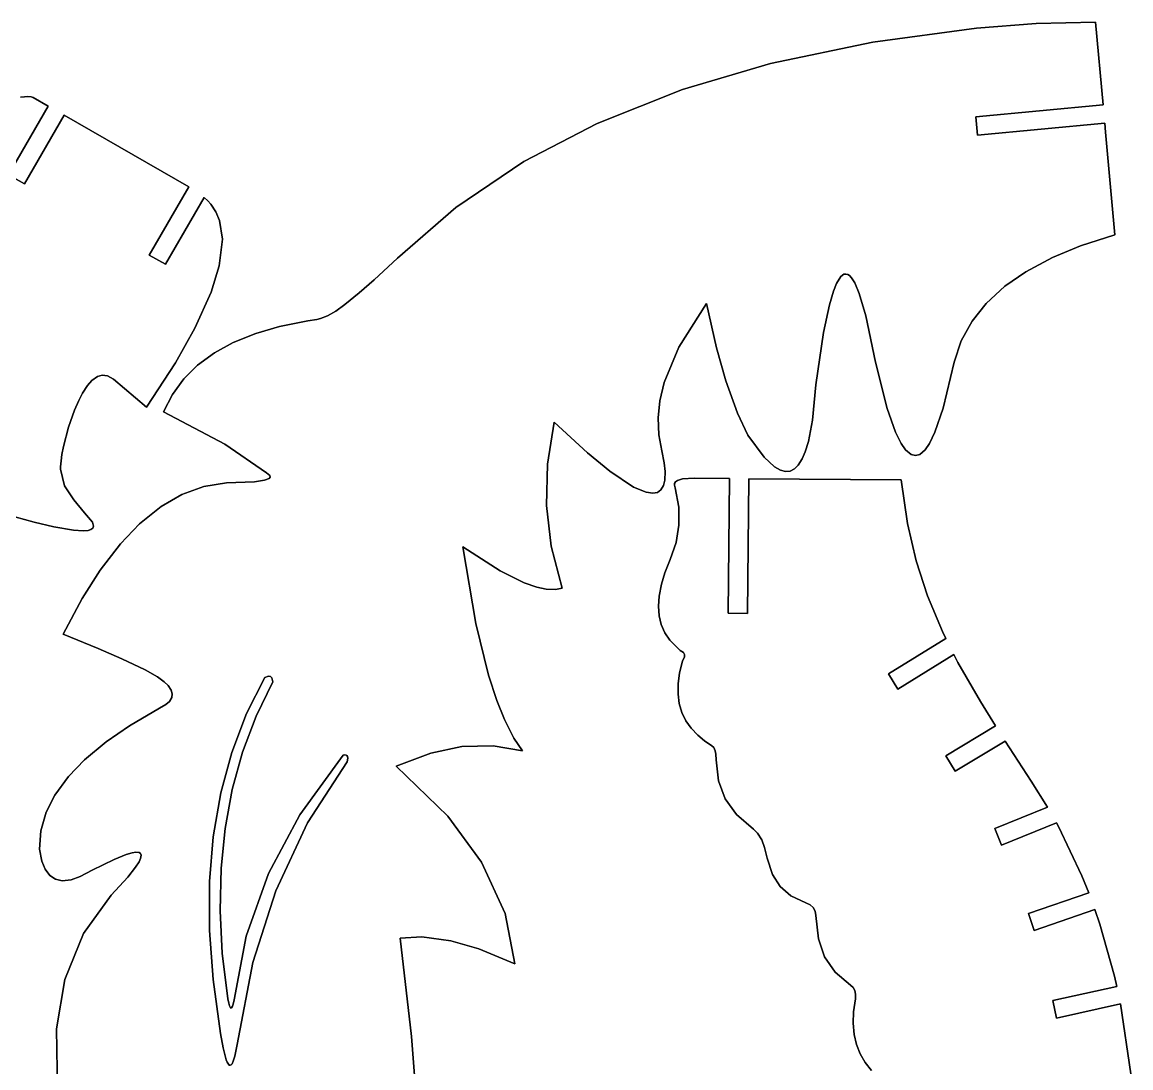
# Model space of a CAD drawing. Extents: x -1 to 600, y 1 to 926.
# Drawn here: x 427.4 to 597.5, y 138.6 to 299.1 of the extents above; entities that cross this region are included whole.
import ezdxf

# ---------------------------------------------------------------- set-up
doc = ezdxf.new("R2010")
doc.units = 0
doc.layers.add('EXPLORER_DEFAULT', color=253, linetype='CONTINUOUS')

# ---------------------------------------------------------------- blocks, each defined once
blk = doc.blocks.new('A_MODEL_SPACE')
at = {"layer": 'EXPLORER_DEFAULT'}
for p, q in [((573.871216, 298.233856), (557.961975, 296.065674)), ((557.961975, 296.065674), (573.871216, 298.233856)), ((582.991638, 298.925903), (573.871216, 298.233856)), ((573.871216, 298.233856), (582.991638, 298.925903)), ((592.108704, 299.130615), (582.991638, 298.925903)), ((582.991638, 298.925903), (592.108704, 299.130615)), ((593.288452, 286.434021), (592.108704, 299.130615)), ((592.108704, 299.130615), (593.288452, 286.434021)), ((557.961975, 296.065674), (542.259033, 292.779327)), ((542.259033, 292.779327), (557.961975, 296.065674)), ((542.259033, 292.779327), (528.716309, 288.783234)), ((528.716309, 288.783234), (542.259033, 292.779327)), ((427.756287, 287.693115), (427.142242, 287.612885)), ((427.142242, 287.612885), (427.756287, 287.693115)), ((428.239929, 287.713379), (427.756287, 287.693115)), ((427.756287, 287.693115), (428.239929, 287.713379)), ((428.759979, 287.667816), (428.239929, 287.713379)), ((428.239929, 287.713379), (428.759979, 287.667816)), ((429.052948, 287.576141), (428.759979, 287.667816)), ((428.759979, 287.667816), (429.052948, 287.576141)), ((528.716309, 288.783234), (515.610535, 283.575928)), ((515.610535, 283.575928), (528.716309, 288.783234)), ((425.289032, 275.715637), (431.376007, 286.258636)), ((431.376007, 286.258636), (425.289032, 275.715637)), ((431.376007, 286.258636), (429.052948, 287.576141)), ((429.052948, 287.576141), (431.376007, 286.258636)), ((573.769897, 284.590332), (593.288452, 286.434021)), ((593.288452, 286.434021), (573.769897, 284.590332)), ((433.83136, 284.858337), (427.740723, 274.308655)), ((427.740723, 274.308655), (433.83136, 284.858337)), ((452.93335, 273.850922), (433.83136, 284.858337)), ((433.83136, 284.858337), (452.93335, 273.850922)), ((574.036011, 281.772888), (573.769897, 284.590332)), ((573.769897, 284.590332), (574.036011, 281.772888)), ((515.610535, 283.575928), (504.390167, 277.72702)), ((504.390167, 277.72702), (515.610535, 283.575928)), ((593.550537, 283.61618), (574.036011, 281.772888)), ((574.036011, 281.772888), (593.550537, 283.61618)), ((593.679443, 282.229065), (593.550537, 283.61618)), ((593.550537, 283.61618), (593.679443, 282.229065)), ((595.103943, 266.489441), (593.679443, 282.229065)), ((593.679443, 282.229065), (595.103943, 266.489441)), ((504.390167, 277.72702), (493.915314, 270.660583)), ((493.915314, 270.660583), (504.390167, 277.72702)), ((427.740723, 274.308655), (425.289032, 275.715637)), ((425.289032, 275.715637), (427.740723, 274.308655)), ((446.893341, 263.388031), (452.93335, 273.850922)), ((452.93335, 273.850922), (446.893341, 263.388031)), ((455.291321, 272.230927), (449.361664, 261.9599)), ((449.361664, 261.9599), (455.291321, 272.230927)), ((455.859192, 271.697937), (455.291321, 272.230927)), ((455.291321, 272.230927), (455.859192, 271.697937)), ((456.330597, 271.176575), (455.859192, 271.697937)), ((455.859192, 271.697937), (456.330597, 271.176575)), ((457.113831, 270.014862), (456.330597, 271.176575)), ((456.330597, 271.176575), (457.113831, 270.014862)), ((493.915314, 270.660583), (484.98349, 262.897003)), ((484.98349, 262.897003), (493.915314, 270.660583)), ((457.684326, 268.665131), (457.113831, 270.014862)), ((457.113831, 270.014862), (457.684326, 268.665131)), ((458.112152, 265.812347), (457.684326, 268.665131)), ((457.684326, 268.665131), (458.112152, 265.812347)), ((457.630768, 261.705658), (458.112152, 265.812347)), ((458.112152, 265.812347), (457.630768, 261.705658)), ((589.812988, 264.787537), (595.103943, 266.489441)), ((595.103943, 266.489441), (589.812988, 264.787537)), ((585.516724, 263.007416), (589.812988, 264.787537)), ((589.812988, 264.787537), (585.516724, 263.007416)), ((449.361664, 261.9599), (446.893341, 263.388031)), ((446.893341, 263.388031), (449.361664, 261.9599)), ((484.98349, 262.897003), (481.400391, 259.563202)), ((481.400391, 259.563202), (484.98349, 262.897003)), ((581.422913, 260.822052), (585.516724, 263.007416)), ((585.516724, 263.007416), (581.422913, 260.822052)), ((456.390533, 257.687561), (457.630768, 261.705658)), ((457.630768, 261.705658), (456.390533, 257.687561)), ((553.042114, 260.089966), (553.507019, 260.42511)), ((553.507019, 260.42511), (553.042114, 260.089966)), ((553.507019, 260.42511), (553.791992, 260.472168)), ((553.791992, 260.472168), (553.507019, 260.42511)), ((553.791992, 260.472168), (554.084595, 260.404816)), ((554.084595, 260.404816), (553.791992, 260.472168)), ((554.084595, 260.404816), (554.3479, 260.239899)), ((554.3479, 260.239899), (554.084595, 260.404816)), ((578.20752, 258.591888), (581.422913, 260.822052)), ((581.422913, 260.822052), (578.20752, 258.591888)), ((481.400391, 259.563202), (479.125458, 257.558228)), ((479.125458, 257.558228), (481.400391, 259.563202)), ((551.895752, 257.844452), (552.37738, 259.039551)), ((552.37738, 259.039551), (551.895752, 257.844452)), ((552.37738, 259.039551), (553.042114, 260.089966)), ((553.042114, 260.089966), (552.37738, 259.039551)), ((554.3479, 260.239899), (554.670715, 259.90918)), ((554.670715, 259.90918), (554.3479, 260.239899)), ((554.670715, 259.90918), (555.171753, 259.125671)), ((555.171753, 259.125671), (554.670715, 259.90918)), ((555.171753, 259.125671), (555.86853, 257.491821)), ((555.86853, 257.491821), (555.171753, 259.125671)), ((453.895874, 252.164078), (456.390533, 257.687561)), ((456.390533, 257.687561), (453.895874, 252.164078)), ((479.125458, 257.558228), (476.912323, 255.768814)), ((476.912323, 255.768814), (479.125458, 257.558228)), ((551.28186, 255.752579), (551.895752, 257.844452)), ((551.895752, 257.844452), (551.28186, 255.752579)), ((555.86853, 257.491821), (556.887207, 254.071213)), ((556.887207, 254.071213), (555.86853, 257.491821)), ((575.334778, 255.954651), (578.20752, 258.591888)), ((578.20752, 258.591888), (575.334778, 255.954651)), ((476.912323, 255.768814), (475.505157, 254.782516)), ((475.505157, 254.782516), (476.912323, 255.768814)), ((528.15332, 249.226486), (532.403198, 255.928513)), ((532.403198, 255.928513), (528.15332, 249.226486)), ((532.403198, 255.928513), (533.958435, 249.165497)), ((533.958435, 249.165497), (532.403198, 255.928513)), ((550.37677, 251.482056), (551.28186, 255.752579)), ((551.28186, 255.752579), (550.37677, 251.482056)), ((573.17627, 253.24295), (575.334778, 255.954651)), ((575.334778, 255.954651), (573.17627, 253.24295)), ((473.183807, 253.657761), (472.609009, 253.514252)), ((472.609009, 253.514252), (473.183807, 253.657761)), ((474.217316, 254.062347), (473.183807, 253.657761)), ((473.183807, 253.657761), (474.217316, 254.062347)), ((475.505157, 254.782516), (474.217316, 254.062347)), ((474.217316, 254.062347), (475.505157, 254.782516)), ((556.887207, 254.071213), (558.366394, 246.952744)), ((558.366394, 246.952744), (556.887207, 254.071213)), ((450.915619, 246.863037), (453.895874, 252.164078)), ((453.895874, 252.164078), (450.915619, 246.863037)), ((466.863312, 252.401123), (463.236938, 251.348572)), ((463.236938, 251.348572), (466.863312, 252.401123)), ((471.222656, 253.271927), (466.863312, 252.401123)), ((466.863312, 252.401123), (471.222656, 253.271927)), ((472.609009, 253.514252), (471.222656, 253.271927)), ((471.222656, 253.271927), (472.609009, 253.514252)), ((571.514282, 250.210861), (573.17627, 253.24295)), ((573.17627, 253.24295), (571.514282, 250.210861)), ((463.236938, 251.348572), (459.741089, 249.941238)), ((459.741089, 249.941238), (463.236938, 251.348572)), ((549.193115, 243.474258), (550.37677, 251.482056)), ((550.37677, 251.482056), (549.193115, 243.474258)), ((570.423035, 246.960541), (571.514282, 250.210861)), ((571.514282, 250.210861), (570.423035, 246.960541)), ((459.741089, 249.941238), (456.885651, 248.383179)), ((456.885651, 248.383179), (459.741089, 249.941238)), ((525.922852, 243.844666), (528.15332, 249.226486)), ((528.15332, 249.226486), (525.922852, 243.844666)), ((533.958435, 249.165497), (535.405518, 244.072693)), ((535.405518, 244.072693), (533.958435, 249.165497)), ((446.479645, 240.040375), (450.915619, 246.863037)), ((450.915619, 246.863037), (446.479645, 240.040375)), ((456.885651, 248.383179), (454.270569, 246.463531)), ((454.270569, 246.463531), (456.885651, 248.383179)), ((558.366394, 246.952744), (560.150574, 239.850784)), ((560.150574, 239.850784), (558.366394, 246.952744)), ((568.730103, 239.854126), (570.423035, 246.960541)), ((570.423035, 246.960541), (568.730103, 239.854126)), ((454.270569, 246.463531), (452.168793, 244.375717)), ((452.168793, 244.375717), (454.270569, 246.463531)), ((436.63559, 242.182602), (437.405762, 243.358047)), ((437.405762, 243.358047), (436.63559, 242.182602)), ((437.405762, 243.358047), (438.064117, 244.101349)), ((438.064117, 244.101349), (437.405762, 243.358047)), ((438.064117, 244.101349), (438.929291, 244.723648)), ((438.929291, 244.723648), (438.064117, 244.101349)), ((438.929291, 244.723648), (439.670135, 244.949905)), ((439.670135, 244.949905), (438.929291, 244.723648)), ((439.670135, 244.949905), (440.493195, 244.85321)), ((440.493195, 244.85321), (439.670135, 244.949905)), ((440.493195, 244.85321), (441.421082, 244.329315)), ((441.421082, 244.329315), (440.493195, 244.85321)), ((441.421082, 244.329315), (446.479645, 240.040375)), ((446.479645, 240.040375), (441.421082, 244.329315)), ((452.168793, 244.375717), (450.427032, 241.984299)), ((450.427032, 241.984299), (452.168793, 244.375717)), ((525.248596, 240.992584), (525.922852, 243.844666)), ((525.922852, 243.844666), (525.248596, 240.992584)), ((535.405518, 244.072693), (537.191589, 239.099243)), ((537.191589, 239.099243), (535.405518, 244.072693)), ((548.676758, 238.018845), (549.193115, 243.474258)), ((549.193115, 243.474258), (548.676758, 238.018845)), ((436.050751, 241.05925), (436.63559, 242.182602)), ((436.63559, 242.182602), (436.050751, 241.05925)), ((450.427032, 241.984299), (449.086365, 239.326187)), ((449.086365, 239.326187), (450.427032, 241.984299)), ((435.416931, 239.593292), (436.050751, 241.05925)), ((436.050751, 241.05925), (435.416931, 239.593292)), ((524.983459, 238.397736), (525.248596, 240.992584)), ((525.248596, 240.992584), (524.983459, 238.397736)), ((434.509186, 236.977417), (435.416931, 239.593292)), ((435.416931, 239.593292), (434.509186, 236.977417)), ((449.086365, 239.326187), (458.49646, 234.359802)), ((458.49646, 234.359802), (449.086365, 239.326187)), ((525.09314, 235.797134), (524.983459, 238.397736)), ((524.983459, 238.397736), (525.09314, 235.797134)), ((537.191589, 239.099243), (538.782898, 235.71138)), ((538.782898, 235.71138), (537.191589, 239.099243)), ((560.150574, 239.850784), (561.450134, 236.190125)), ((561.450134, 236.190125), (560.150574, 239.850784)), ((567.478455, 236.194031), (568.730103, 239.854126)), ((568.730103, 239.854126), (567.478455, 236.194031)), ((433.738098, 234.002289), (434.509186, 236.977417)), ((434.509186, 236.977417), (433.738098, 234.002289)), ((507.989349, 231.278458), (509.04834, 237.70932)), ((509.04834, 237.70932), (507.989349, 231.278458)), ((509.04834, 237.70932), (514.148682, 233.002869)), ((514.148682, 233.002869), (509.04834, 237.70932)), ((548.056396, 234.76152), (548.676758, 238.018845)), ((548.676758, 238.018845), (548.056396, 234.76152)), ((525.57782, 233.347473), (525.09314, 235.797134)), ((525.09314, 235.797134), (525.57782, 233.347473)), ((538.782898, 235.71138), (541.259216, 232.354813)), ((541.259216, 232.354813), (538.782898, 235.71138)), ((561.450134, 236.190125), (562.308838, 234.454269)), ((562.308838, 234.454269), (561.450134, 236.190125)), ((566.641907, 234.456589), (567.478455, 236.194031)), ((567.478455, 236.194031), (566.641907, 234.456589)), ((433.488464, 232.749573), (433.738098, 234.002289)), ((433.738098, 234.002289), (433.488464, 232.749573)), ((458.49646, 234.359802), (464.889679, 229.954132)), ((464.889679, 229.954132), (458.49646, 234.359802)), ((525.94043, 231.469254), (525.57782, 233.347473)), ((525.57782, 233.347473), (525.94043, 231.469254)), ((547.121582, 232.09816), (547.579102, 233.174118)), ((547.579102, 233.174118), (547.121582, 232.09816)), ((547.579102, 233.174118), (548.056396, 234.76152)), ((548.056396, 234.76152), (547.579102, 233.174118)), ((562.308838, 234.454269), (562.974609, 233.499969)), ((562.974609, 233.499969), (562.308838, 234.454269)), ((562.974609, 233.499969), (563.818909, 232.786804)), ((563.818909, 232.786804), (562.974609, 233.499969)), ((565.154724, 232.788452), (565.98877, 233.501907)), ((565.98877, 233.501907), (565.154724, 232.788452)), ((565.98877, 233.501907), (566.641907, 234.456589)), ((566.641907, 234.456589), (565.98877, 233.501907)), ((433.26123, 230.870346), (433.342041, 231.799866)), ((433.342041, 231.799866), (433.26123, 230.870346)), ((433.342041, 231.799866), (433.488464, 232.749573)), ((433.488464, 232.749573), (433.342041, 231.799866)), ((514.148682, 233.002869), (517.575928, 230.195328)), ((517.575928, 230.195328), (514.148682, 233.002869)), ((526.075562, 230.145645), (525.94043, 231.469254)), ((525.94043, 231.469254), (526.075562, 230.145645)), ((541.259216, 232.354813), (542.851318, 230.880066)), ((542.851318, 230.880066), (541.259216, 232.354813)), ((546.507568, 231.120453), (547.121582, 232.09816)), ((547.121582, 232.09816), (546.507568, 231.120453)), ((563.818909, 232.786804), (564.487488, 232.603897)), ((564.487488, 232.603897), (563.818909, 232.786804)), ((564.487488, 232.603897), (565.154724, 232.788452)), ((565.154724, 232.788452), (564.487488, 232.603897)), ((433.284088, 230.525055), (433.26123, 230.870346)), ((433.26123, 230.870346), (433.284088, 230.525055)), ((433.861633, 227.932999), (433.284088, 230.525055)), ((433.284088, 230.525055), (433.861633, 227.932999)), ((464.889679, 229.954132), (465.381958, 229.524475)), ((465.381958, 229.524475), (464.889679, 229.954132)), ((507.839752, 224.95462), (507.989349, 231.278458)), ((507.989349, 231.278458), (507.839752, 224.95462)), ((517.575928, 230.195328), (521.231628, 227.763687)), ((521.231628, 227.763687), (517.575928, 230.195328)), ((526.035706, 228.828934), (526.075562, 230.145645)), ((526.075562, 230.145645), (526.035706, 228.828934)), ((542.851318, 230.880066), (543.788635, 230.348206)), ((543.788635, 230.348206), (542.851318, 230.880066)), ((543.788635, 230.348206), (544.519043, 230.157425)), ((544.519043, 230.157425), (543.788635, 230.348206)), ((544.519043, 230.157425), (545.252136, 230.222031)), ((545.252136, 230.222031), (544.519043, 230.157425)), ((545.252136, 230.222031), (545.942505, 230.563461)), ((545.942505, 230.563461), (545.252136, 230.222031)), ((545.942505, 230.563461), (546.507568, 231.120453)), ((546.507568, 231.120453), (545.942505, 230.563461)), ((458.720642, 228.392807), (455.274689, 227.839569)), ((455.274689, 227.839569), (458.720642, 228.392807)), ((463.025787, 228.555984), (458.720642, 228.392807)), ((458.720642, 228.392807), (463.025787, 228.555984)), ((464.585876, 228.806366), (463.025787, 228.555984)), ((463.025787, 228.555984), (464.585876, 228.806366)), ((465.275482, 229.083939), (464.585876, 228.806366)), ((464.585876, 228.806366), (465.275482, 229.083939)), ((465.432953, 229.288483), (465.275482, 229.083939)), ((465.275482, 229.083939), (465.432953, 229.288483)), ((465.381958, 229.524475), (465.432953, 229.288483)), ((465.432953, 229.288483), (465.381958, 229.524475)), ((525.840698, 228.014404), (526.035706, 228.828934)), ((526.035706, 228.828934), (525.840698, 228.014404)), ((527.51532, 228.321564), (527.49353, 228.045639)), ((527.49353, 228.045639), (527.51532, 228.321564)), ((527.49353, 228.045639), (527.613953, 227.66214)), ((527.613953, 227.66214), (527.49353, 228.045639)), ((527.65686, 228.557816), (527.51532, 228.321564)), ((527.51532, 228.321564), (527.65686, 228.557816)), ((527.969299, 228.786545), (527.65686, 228.557816)), ((527.65686, 228.557816), (527.969299, 228.786545)), ((528.730164, 229.022232), (527.969299, 228.786545)), ((527.969299, 228.786545), (528.730164, 229.022232)), ((530.535156, 229.133163), (528.730164, 229.022232)), ((528.730164, 229.022232), (530.535156, 229.133163)), ((535.945007, 229.087921), (530.535156, 229.133163)), ((530.535156, 229.133163), (535.945007, 229.087921)), ((535.749756, 208.428543), (535.945007, 229.087921)), ((535.945007, 229.087921), (535.749756, 208.428543)), ((538.918335, 229.02739), (538.733032, 208.3694)), ((538.733032, 208.3694), (538.918335, 229.02739)), ((562.272522, 228.860474), (538.918335, 229.02739)), ((538.918335, 229.02739), (562.272522, 228.860474)), ((563.279114, 222.174728), (562.272522, 228.860474)), ((562.272522, 228.860474), (563.279114, 222.174728)), ((435.300964, 225.791), (433.861633, 227.932999)), ((433.861633, 227.932999), (435.300964, 225.791)), ((451.860077, 226.604736), (448.700897, 224.787384)), ((448.700897, 224.787384), (451.860077, 226.604736)), ((455.274689, 227.839569), (451.860077, 226.604736)), ((451.860077, 226.604736), (455.274689, 227.839569)), ((521.231628, 227.763687), (523.173401, 226.963699)), ((523.173401, 226.963699), (521.231628, 227.763687)), ((523.173401, 226.963699), (524.198486, 226.827682)), ((524.198486, 226.827682), (523.173401, 226.963699)), ((524.198486, 226.827682), (524.873291, 226.953766)), ((524.873291, 226.953766), (524.198486, 226.827682)), ((524.873291, 226.953766), (525.422607, 227.332214)), ((525.422607, 227.332214), (524.873291, 226.953766)), ((525.422607, 227.332214), (525.840698, 228.014404)), ((525.840698, 228.014404), (525.422607, 227.332214)), ((527.613953, 227.66214), (528.151123, 224.666901)), ((528.151123, 224.666901), (527.613953, 227.66214)), ((436.940735, 223.802704), (435.300964, 225.791)), ((435.300964, 225.791), (436.940735, 223.802704)), ((448.700897, 224.787384), (445.399933, 222.137329)), ((445.399933, 222.137329), (448.700897, 224.787384)), ((508.580414, 218.671082), (507.839752, 224.95462)), ((507.839752, 224.95462), (508.580414, 218.671082)), ((528.151123, 224.666901), (528.191284, 221.936569)), ((528.191284, 221.936569), (528.151123, 224.666901)), ((424.745209, 223.629623), (429.240479, 222.386719)), ((429.240479, 222.386719), (424.745209, 223.629623)), ((438.160095, 222.368744), (436.940735, 223.802704)), ((436.940735, 223.802704), (438.160095, 222.368744)), ((429.240479, 222.386719), (432.225464, 221.677689)), ((432.225464, 221.677689), (429.240479, 222.386719)), ((432.225464, 221.677689), (435.238342, 221.148575)), ((435.238342, 221.148575), (432.225464, 221.677689)), ((437.501434, 221.121857), (437.906647, 221.243805)), ((437.906647, 221.243805), (437.501434, 221.121857)), ((437.906647, 221.243805), (438.21286, 221.481247)), ((438.21286, 221.481247), (437.906647, 221.243805)), ((438.323242, 221.764236), (438.160095, 222.368744)), ((438.160095, 222.368744), (438.323242, 221.764236)), ((438.21286, 221.481247), (438.323242, 221.764236)), ((438.323242, 221.764236), (438.21286, 221.481247)), ((445.399933, 222.137329), (442.463165, 219.066528)), ((442.463165, 219.066528), (445.399933, 222.137329)), ((528.191284, 221.936569), (527.752747, 219.246811)), ((527.752747, 219.246811), (528.191284, 221.936569)), ((564.616516, 216.421173), (563.279114, 222.174728)), ((563.279114, 222.174728), (564.616516, 216.421173)), ((435.238342, 221.148575), (436.751465, 221.055893)), ((436.751465, 221.055893), (435.238342, 221.148575)), ((436.751465, 221.055893), (437.501434, 221.121857)), ((437.501434, 221.121857), (436.751465, 221.055893)), ((442.463165, 219.066528), (439.34024, 214.990601)), ((439.34024, 214.990601), (442.463165, 219.066528)), ((497.019226, 206.811172), (495.008636, 218.593781)), ((495.008636, 218.593781), (497.019226, 206.811172)), ((495.008636, 218.593781), (500.761688, 214.900467)), ((500.761688, 214.900467), (495.008636, 218.593781)), ((510.250519, 212.247177), (508.580414, 218.671082)), ((508.580414, 218.671082), (510.250519, 212.247177)), ((527.752747, 219.246811), (526.830261, 216.653992)), ((526.830261, 216.653992), (527.752747, 219.246811)), ((526.830261, 216.653992), (526.021729, 214.600372)), ((526.021729, 214.600372), (526.830261, 216.653992)), ((566.348938, 211.064636), (564.616516, 216.421173)), ((564.616516, 216.421173), (566.348938, 211.064636)), ((439.34024, 214.990601), (436.592438, 210.640915)), ((436.592438, 210.640915), (439.34024, 214.990601)), ((500.761688, 214.900467), (504.437347, 213.068817)), ((504.437347, 213.068817), (500.761688, 214.900467)), ((526.021729, 214.600372), (525.494324, 212.841263)), ((525.494324, 212.841263), (526.021729, 214.600372)), ((504.437347, 213.068817), (506.371429, 212.380737)), ((506.371429, 212.380737), (504.437347, 213.068817)), ((525.494324, 212.841263), (525.1474, 211.042221)), ((525.1474, 211.042221), (525.494324, 212.841263)), ((506.371429, 212.380737), (507.795868, 212.070084)), ((507.795868, 212.070084), (506.371429, 212.380737)), ((507.795868, 212.070084), (509.231567, 212.020966)), ((509.231567, 212.020966), (507.795868, 212.070084)), ((509.231567, 212.020966), (510.250519, 212.247177)), ((510.250519, 212.247177), (509.231567, 212.020966)), ((525.1474, 211.042221), (525.039917, 209.508453)), ((525.039917, 209.508453), (525.1474, 211.042221)), ((568.633545, 205.586975), (566.348938, 211.064636)), ((566.348938, 211.064636), (568.633545, 205.586975)), ((436.592438, 210.640915), (433.680969, 205.164551)), ((433.680969, 205.164551), (436.592438, 210.640915)), ((525.039917, 209.508453), (525.150269, 207.980698)), ((525.150269, 207.980698), (525.039917, 209.508453)), ((525.150269, 207.980698), (525.467041, 206.655563)), ((525.467041, 206.655563), (525.150269, 207.980698)), ((538.733032, 208.3694), (535.749756, 208.428543)), ((535.749756, 208.428543), (538.733032, 208.3694)), ((498.965607, 198.904266), (497.019226, 206.811172)), ((497.019226, 206.811172), (498.965607, 198.904266)), ((525.467041, 206.655563), (526.01178, 205.410172)), ((526.01178, 205.410172), (525.467041, 206.655563)), ((433.680969, 205.164551), (439.044006, 202.987152)), ((439.044006, 202.987152), (433.680969, 205.164551)), ((526.01178, 205.410172), (526.775635, 204.282593)), ((526.775635, 204.282593), (526.01178, 205.410172)), ((526.775635, 204.282593), (528.397583, 202.69783)), ((528.397583, 202.69783), (526.775635, 204.282593)), ((560.335815, 199.078934), (569.143738, 204.509293)), ((569.143738, 204.509293), (560.335815, 199.078934)), ((569.143738, 204.509293), (568.633545, 205.586975)), ((568.633545, 205.586975), (569.143738, 204.509293)), ((439.044006, 202.987152), (442.681091, 201.410751)), ((442.681091, 201.410751), (439.044006, 202.987152)), ((528.397583, 202.69783), (528.869629, 202.371307)), ((528.869629, 202.371307), (528.397583, 202.69783)), ((442.681091, 201.410751), (446.256012, 199.70636)), ((446.256012, 199.70636), (442.681091, 201.410751)), ((528.733704, 201.084015), (528.284058, 199.216232)), ((528.284058, 199.216232), (528.733704, 201.084015)), ((529.025269, 201.661087), (528.733704, 201.084015)), ((528.733704, 201.084015), (529.025269, 201.661087)), ((528.869629, 202.371307), (529.046265, 202.042419)), ((529.046265, 202.042419), (528.869629, 202.371307)), ((529.046265, 202.042419), (529.025269, 201.661087)), ((529.025269, 201.661087), (529.046265, 202.042419)), ((570.382141, 202.04213), (561.778992, 196.738068)), ((561.778992, 196.738068), (570.382141, 202.04213)), ((571.011719, 200.859085), (570.382141, 202.04213)), ((570.382141, 202.04213), (571.011719, 200.859085)), ((574.466858, 194.829468), (571.011719, 200.859085)), ((571.011719, 200.859085), (574.466858, 194.829468)), ((446.256012, 199.70636), (448.143951, 198.656723)), ((448.143951, 198.656723), (446.256012, 199.70636)), ((528.284058, 199.216232), (528.069946, 197.596359)), ((528.069946, 197.596359), (528.284058, 199.216232)), ((448.143951, 198.656723), (449.190582, 197.889893)), ((449.190582, 197.889893), (448.143951, 198.656723)), ((449.190582, 197.889893), (449.807922, 197.286774)), ((449.807922, 197.286774), (449.190582, 197.889893)), ((461.826813, 193.008789), (464.636475, 198.540329)), ((464.636475, 198.540329), (461.826813, 193.008789)), ((465.845917, 197.862869), (463.288361, 192.578613)), ((463.288361, 192.578613), (465.845917, 197.862869)), ((464.636475, 198.540329), (465.20105, 198.748413)), ((465.20105, 198.748413), (464.636475, 198.540329)), ((465.20105, 198.748413), (465.502502, 198.698166)), ((465.502502, 198.698166), (465.20105, 198.748413)), ((465.502502, 198.698166), (465.707031, 198.467361)), ((465.707031, 198.467361), (465.502502, 198.698166)), ((465.707031, 198.467361), (465.845917, 197.862869)), ((465.845917, 197.862869), (465.707031, 198.467361)), ((500.22464, 195.029739), (498.965607, 198.904266)), ((498.965607, 198.904266), (500.22464, 195.029739)), ((528.069946, 197.596359), (528.055115, 195.966904)), ((528.055115, 195.966904), (528.069946, 197.596359)), ((561.778992, 196.738068), (560.335815, 199.078934)), ((560.335815, 199.078934), (561.778992, 196.738068)), ((449.807922, 197.286774), (450.26947, 196.583771)), ((450.26947, 196.583771), (449.807922, 197.286774)), ((450.26947, 196.583771), (450.418854, 196.021317)), ((450.418854, 196.021317), (450.26947, 196.583771)), ((450.418854, 196.021317), (450.335205, 195.457016)), ((450.335205, 195.457016), (450.418854, 196.021317)), ((528.055115, 195.966904), (528.243225, 194.538055)), ((528.243225, 194.538055), (528.055115, 195.966904)), ((449.439087, 194.375275), (448.48172, 193.803864)), ((448.48172, 193.803864), (449.439087, 194.375275)), ((449.976807, 194.860336), (449.439087, 194.375275)), ((449.439087, 194.375275), (449.976807, 194.860336)), ((450.335205, 195.457016), (449.976807, 194.860336)), ((449.976807, 194.860336), (450.335205, 195.457016)), ((501.411072, 192.077179), (500.22464, 195.029739)), ((500.22464, 195.029739), (501.411072, 192.077179)), ((528.243225, 194.538055), (528.648926, 193.158783)), ((528.648926, 193.158783), (528.243225, 194.538055)), ((576.782043, 191.092255), (574.466858, 194.829468)), ((574.466858, 194.829468), (576.782043, 191.092255)), ((448.48172, 193.803864), (443.876465, 191.120544)), ((443.876465, 191.120544), (448.48172, 193.803864)), ((459.541687, 187.029068), (461.826813, 193.008789)), ((461.826813, 193.008789), (459.541687, 187.029068)), ((463.288361, 192.578613), (461.208649, 187.054688)), ((461.208649, 187.054688), (463.288361, 192.578613)), ((528.648926, 193.158783), (529.253601, 191.909103)), ((529.253601, 191.909103), (528.648926, 193.158783)), ((443.876465, 191.120544), (440.278076, 188.652283)), ((440.278076, 188.652283), (443.876465, 191.120544)), ((502.848541, 189.247986), (501.411072, 192.077179)), ((501.411072, 192.077179), (502.848541, 189.247986)), ((529.253601, 191.909103), (530.056824, 190.775665)), ((530.056824, 190.775665), (529.253601, 191.909103)), ((530.056824, 190.775665), (531.101135, 189.709503)), ((531.101135, 189.709503), (530.056824, 190.775665)), ((569.174255, 186.4991), (576.782043, 191.092255)), ((576.782043, 191.092255), (569.174255, 186.4991)), ((504.167877, 187.261871), (502.848541, 189.247986)), ((502.848541, 189.247986), (504.167877, 187.261871)), ((531.101135, 189.709503), (532.092468, 188.816299)), ((532.092468, 188.816299), (531.101135, 189.709503)), ((440.278076, 188.652283), (436.924225, 185.875427)), ((436.924225, 185.875427), (440.278076, 188.652283)), ((490.127472, 186.935669), (494.858856, 187.922424)), ((494.858856, 187.922424), (490.127472, 186.935669)), ((494.858856, 187.922424), (499.668304, 188.042343)), ((499.668304, 188.042343), (494.858856, 187.922424)), ((499.668304, 188.042343), (504.167877, 187.261871)), ((504.167877, 187.261871), (499.668304, 188.042343)), ((532.092468, 188.816299), (533.257874, 188.061203)), ((533.257874, 188.061203), (532.092468, 188.816299)), ((533.257874, 188.061203), (533.540588, 187.779861)), ((533.540588, 187.779861), (533.257874, 188.061203)), ((533.540588, 187.779861), (533.768311, 187.292923)), ((533.768311, 187.292923), (533.540588, 187.779861)), ((533.768311, 187.292923), (533.873169, 186.748444)), ((533.873169, 186.748444), (533.768311, 187.292923)), ((578.264221, 188.774765), (570.595581, 184.144882)), ((570.595581, 184.144882), (578.264221, 188.774765)), ((582.259705, 182.6203), (578.264221, 188.774765)), ((578.264221, 188.774765), (582.259705, 182.6203)), ((436.924225, 185.875427), (434.469391, 183.333481)), ((434.469391, 183.333481), (436.924225, 185.875427)), ((457.868195, 180.845947), (459.541687, 187.029068)), ((459.541687, 187.029068), (457.868195, 180.845947)), ((461.208649, 187.054688), (459.630554, 181.365829)), ((459.630554, 181.365829), (461.208649, 187.054688)), ((469.993988, 177.451019), (476.672241, 186.637115)), ((476.672241, 186.637115), (469.993988, 177.451019)), ((477.246185, 185.568726), (471.194305, 176.25029)), ((471.194305, 176.25029), (477.246185, 185.568726)), ((476.672241, 186.637115), (476.922211, 186.64592)), ((476.922211, 186.64592), (476.672241, 186.637115)), ((476.922211, 186.64592), (477.086121, 186.616241)), ((477.086121, 186.616241), (476.922211, 186.64592)), ((477.086121, 186.616241), (477.228058, 186.540741)), ((477.228058, 186.540741), (477.086121, 186.616241)), ((477.228058, 186.540741), (477.319733, 186.431213)), ((477.319733, 186.431213), (477.228058, 186.540741)), ((477.376282, 186.157867), (477.246185, 185.568726)), ((477.246185, 185.568726), (477.376282, 186.157867)), ((477.319733, 186.431213), (477.376282, 186.157867)), ((477.376282, 186.157867), (477.319733, 186.431213)), ((484.787659, 184.911301), (490.127472, 186.935669)), ((490.127472, 186.935669), (484.787659, 184.911301)), ((533.873169, 186.748444), (533.895935, 185.910843)), ((533.895935, 185.910843), (533.873169, 186.748444)), ((533.895935, 185.910843), (534.245972, 182.664368)), ((534.245972, 182.664368), (533.895935, 185.910843)), ((570.595581, 184.144882), (569.174255, 186.4991)), ((569.174255, 186.4991), (570.595581, 184.144882)), ((492.706268, 177.238739), (484.787659, 184.911301)), ((484.787659, 184.911301), (492.706268, 177.238739)), ((434.469391, 183.333481), (432.392456, 180.494385)), ((432.392456, 180.494385), (434.469391, 183.333481)), ((534.245972, 182.664368), (535.28833, 179.905472)), ((535.28833, 179.905472), (534.245972, 182.664368)), ((584.766052, 178.627716), (582.259705, 182.6203)), ((582.259705, 182.6203), (584.766052, 178.627716)), ((432.392456, 180.494385), (431.055664, 177.847443)), ((431.055664, 177.847443), (432.392456, 180.494385)), ((456.710602, 174.081451), (457.868195, 180.845947)), ((457.868195, 180.845947), (456.710602, 174.081451)), ((459.630554, 181.365829), (458.511871, 175.344391)), ((458.511871, 175.344391), (459.630554, 181.365829)), ((535.28833, 179.905472), (537.015259, 177.505859)), ((537.015259, 177.505859), (535.28833, 179.905472)), ((431.055664, 177.847443), (430.244507, 175.010498)), ((430.244507, 175.010498), (431.055664, 177.847443)), ((465.174988, 168.448654), (469.993988, 177.451019)), ((469.993988, 177.451019), (465.174988, 168.448654)), ((497.887848, 170.197723), (492.706268, 177.238739)), ((492.706268, 177.238739), (497.887848, 170.197723)), ((537.015259, 177.505859), (539.639832, 175.261917)), ((539.639832, 175.261917), (537.015259, 177.505859)), ((576.679993, 175.355698), (584.766052, 178.627716)), ((584.766052, 178.627716), (576.679993, 175.355698)), ((458.511871, 175.344391), (457.8974, 169.248184)), ((457.8974, 169.248184), (458.511871, 175.344391)), ((471.194305, 176.25029), (466.290466, 165.793503)), ((466.290466, 165.793503), (471.194305, 176.25029)), ((577.711487, 172.806488), (576.679993, 175.355698)), ((576.679993, 175.355698), (577.711487, 172.806488)), ((586.133911, 176.214584), (577.711487, 172.806488)), ((577.711487, 172.806488), (586.133911, 176.214584)), ((586.420349, 175.684494), (586.133911, 176.214584)), ((586.133911, 176.214584), (586.420349, 175.684494)), ((590.036438, 168.104218), (586.420349, 175.684494)), ((586.420349, 175.684494), (590.036438, 168.104218)), ((430.244507, 175.010498), (430.036926, 172.194199)), ((430.036926, 172.194199), (430.244507, 175.010498)), ((456.151001, 167.236023), (456.710602, 174.081451)), ((456.710602, 174.081451), (456.151001, 167.236023)), ((539.639832, 175.261917), (540.26416, 174.632507)), ((540.26416, 174.632507), (539.639832, 175.261917)), ((540.26416, 174.632507), (540.885437, 173.595474)), ((540.885437, 173.595474), (540.26416, 174.632507)), ((540.885437, 173.595474), (541.323059, 172.451202)), ((541.323059, 172.451202), (540.885437, 173.595474)), ((430.036926, 172.194199), (430.404327, 170.325119)), ((430.404327, 170.325119), (430.036926, 172.194199)), ((541.323059, 172.451202), (541.730042, 170.794876)), ((541.730042, 170.794876), (541.323059, 172.451202)), ((430.404327, 170.325119), (430.884003, 169.12233)), ((430.884003, 169.12233), (430.404327, 170.325119)), ((438.097046, 168.946777), (441.500793, 170.61647)), ((441.500793, 170.61647), (438.097046, 168.946777)), ((441.500793, 170.61647), (443.326996, 171.346863)), ((443.326996, 171.346863), (441.500793, 170.61647)), ((443.326996, 171.346863), (444.268738, 171.621719)), ((444.268738, 171.621719), (443.326996, 171.346863)), ((444.268738, 171.621719), (444.817017, 171.707184)), ((444.817017, 171.707184), (444.268738, 171.621719)), ((445.313477, 170.25058), (444.78714, 169.429352)), ((444.78714, 169.429352), (445.313477, 170.25058)), ((444.817017, 171.707184), (445.333984, 171.657593)), ((445.333984, 171.657593), (444.817017, 171.707184)), ((445.547089, 170.748444), (445.313477, 170.25058)), ((445.313477, 170.25058), (445.547089, 170.748444)), ((445.333984, 171.657593), (445.557037, 171.507721)), ((445.557037, 171.507721), (445.333984, 171.657593)), ((445.641022, 171.253342), (445.547089, 170.748444)), ((445.547089, 170.748444), (445.641022, 171.253342)), ((445.557037, 171.507721), (445.641022, 171.253342)), ((445.641022, 171.253342), (445.557037, 171.507721)), ((501.494843, 162.321167), (497.887848, 170.197723)), ((497.887848, 170.197723), (501.494843, 162.321167)), ((541.730042, 170.794876), (542.534241, 168.301682)), ((542.534241, 168.301682), (541.730042, 170.794876)), ((430.884003, 169.12233), (431.642242, 168.118942)), ((431.642242, 168.118942), (430.884003, 169.12233)), ((436.259766, 167.967651), (438.097046, 168.946777)), ((438.097046, 168.946777), (436.259766, 167.967651)), ((444.78714, 169.429352), (443.576477, 167.893356)), ((443.576477, 167.893356), (444.78714, 169.429352)), ((457.8974, 169.248184), (457.755585, 162.731979)), ((457.755585, 162.731979), (457.8974, 169.248184)), ((431.642242, 168.118942), (432.509735, 167.557129)), ((432.509735, 167.557129), (431.642242, 168.118942)), ((432.509735, 167.557129), (433.530823, 167.346237)), ((433.530823, 167.346237), (432.509735, 167.557129)), ((433.530823, 167.346237), (434.914062, 167.498611)), ((434.914062, 167.498611), (433.530823, 167.346237)), ((434.914062, 167.498611), (436.259766, 167.967651)), ((436.259766, 167.967651), (434.914062, 167.498611)), ((443.576477, 167.893356), (441.016144, 165.110199)), ((441.016144, 165.110199), (443.576477, 167.893356)), ((456.14325, 159.697464), (456.151001, 167.236023)), ((456.151001, 167.236023), (456.14325, 159.697464)), ((461.757843, 158.846375), (465.174988, 168.448654)), ((465.174988, 168.448654), (461.757843, 158.846375)), ((542.534241, 168.301682), (543.724304, 166.451324)), ((543.724304, 166.451324), (542.534241, 168.301682)), ((591.09137, 165.488861), (590.036438, 168.104218)), ((590.036438, 168.104218), (591.09137, 165.488861)), ((441.016144, 165.110199), (436.7659, 159.219406)), ((436.7659, 159.219406), (441.016144, 165.110199)), ((466.290466, 165.793503), (462.778992, 154.772583)), ((462.778992, 154.772583), (466.290466, 165.793503)), ((543.724304, 166.451324), (545.384521, 165.016235)), ((545.384521, 165.016235), (543.724304, 166.451324)), ((581.831238, 162.318039), (591.09137, 165.488861)), ((591.09137, 165.488861), (581.831238, 162.318039)), ((545.384521, 165.016235), (547.641785, 163.954163)), ((547.641785, 163.954163), (545.384521, 165.016235)), ((547.641785, 163.954163), (548.329407, 163.629364)), ((548.329407, 163.629364), (547.641785, 163.954163)), ((548.329407, 163.629364), (548.782043, 163.222443)), ((548.782043, 163.222443), (548.329407, 163.629364)), ((457.755585, 162.731979), (458.093781, 156.219864)), ((458.093781, 156.219864), (457.755585, 162.731979)), ((503.011749, 154.604614), (501.494843, 162.321167)), ((501.494843, 162.321167), (503.011749, 154.604614)), ((548.782043, 163.222443), (549.077637, 162.693069)), ((549.077637, 162.693069), (548.782043, 163.222443)), ((549.077637, 162.693069), (549.220459, 161.989441)), ((549.220459, 161.989441), (549.077637, 162.693069)), ((549.220459, 161.989441), (549.588074, 158.430161)), ((549.588074, 158.430161), (549.220459, 161.989441)), ((582.722107, 159.716339), (581.831238, 162.318039)), ((581.831238, 162.318039), (582.722107, 159.716339)), ((592.044434, 162.908447), (582.722107, 159.716339)), ((582.722107, 159.716339), (592.044434, 162.908447)), ((592.798767, 160.682419), (592.044434, 162.908447)), ((592.044434, 162.908447), (592.798767, 160.682419)), ((595.044495, 152.693863), (592.798767, 160.682419)), ((592.798767, 160.682419), (595.044495, 152.693863)), ((436.7659, 159.219406), (433.907288, 152.160522)), ((433.907288, 152.160522), (436.7659, 159.219406)), ((456.686584, 152.173477), (456.14325, 159.697464)), ((456.14325, 159.697464), (456.686584, 152.173477)), ((459.922455, 149.05658), (461.757843, 158.846375)), ((461.757843, 158.846375), (459.922455, 149.05658)), ((485.396057, 158.517776), (488.739655, 158.720444)), ((488.739655, 158.720444), (485.396057, 158.517776)), ((487.138245, 143.417328), (485.396057, 158.517776)), ((485.396057, 158.517776), (487.138245, 143.417328)), ((488.739655, 158.720444), (493.152405, 158.12204)), ((493.152405, 158.12204), (488.739655, 158.720444)), ((549.588074, 158.430161), (550.539429, 155.676422)), ((550.539429, 155.676422), (549.588074, 158.430161)), ((493.152405, 158.12204), (497.46637, 156.878571)), ((497.46637, 156.878571), (493.152405, 158.12204)), ((497.46637, 156.878571), (503.011749, 154.604614)), ((503.011749, 154.604614), (497.46637, 156.878571)), ((458.093781, 156.219864), (458.939758, 149.217438)), ((458.939758, 149.217438), (458.093781, 156.219864)), ((550.539429, 155.676422), (552.169006, 153.286362)), ((552.169006, 153.286362), (550.539429, 155.676422)), ((462.778992, 154.772583), (460.374634, 142.211945)), ((460.374634, 142.211945), (462.778992, 154.772583)), ((552.169006, 153.286362), (554.498474, 151.318604)), ((554.498474, 151.318604), (552.169006, 153.286362)), ((433.907288, 152.160522), (432.634949, 144.588837)), ((432.634949, 144.588837), (433.907288, 152.160522)), ((457.8396, 143.877121), (456.686584, 152.173477)), ((456.686584, 152.173477), (457.8396, 143.877121)), ((595.409363, 151.111008), (595.044495, 152.693863)), ((595.044495, 152.693863), (595.409363, 151.111008)), ((554.498474, 151.318604), (554.925964, 150.943039)), ((554.925964, 150.943039), (554.498474, 151.318604)), ((554.925964, 150.943039), (555.191406, 150.478561)), ((555.191406, 150.478561), (554.925964, 150.943039)), ((555.191406, 150.478561), (555.300476, 149.946167)), ((555.300476, 149.946167), (555.191406, 150.478561)), ((555.300476, 149.946167), (555.261414, 149.219421)), ((555.261414, 149.219421), (555.300476, 149.946167)), ((585.569336, 148.942169), (595.409363, 151.111008)), ((595.409363, 151.111008), (585.569336, 148.942169)), ((458.939758, 149.217438), (459.079559, 148.524002)), ((459.079559, 148.524002), (458.939758, 149.217438)), ((459.079559, 148.524002), (459.182953, 148.16011)), ((459.182953, 148.16011), (459.079559, 148.524002)), ((459.182953, 148.16011), (459.33783, 147.839783)), ((459.33783, 147.839783), (459.182953, 148.16011)), ((459.51947, 147.815292), (459.674286, 148.079681)), ((459.674286, 148.079681), (459.51947, 147.815292)), ((459.674286, 148.079681), (459.778046, 148.404312)), ((459.778046, 148.404312), (459.674286, 148.079681)), ((459.778046, 148.404312), (459.922455, 149.05658)), ((459.922455, 149.05658), (459.778046, 148.404312)), ((555.261414, 149.219421), (554.981262, 147.21701)), ((554.981262, 147.21701), (555.261414, 149.219421)), ((586.161255, 146.256622), (585.569336, 148.942169)), ((585.569336, 148.942169), (586.161255, 146.256622)), ((595.97406, 148.419464), (586.161255, 146.256622)), ((586.161255, 146.256622), (595.97406, 148.419464)), ((597.546509, 137.680069), (595.97406, 148.419464)), ((595.97406, 148.419464), (597.546509, 137.680069)), ((459.33783, 147.839783), (459.427795, 147.780853)), ((459.427795, 147.780853), (459.33783, 147.839783)), ((459.427795, 147.780853), (459.51947, 147.815292)), ((459.51947, 147.815292), (459.427795, 147.780853)), ((554.981262, 147.21701), (554.92334, 145.471878)), ((554.92334, 145.471878), (554.981262, 147.21701)), ((554.92334, 145.471878), (555.077148, 143.736694)), ((555.077148, 143.736694), (554.92334, 145.471878)), ((432.634949, 144.588837), (432.7883, 135.090515)), ((432.7883, 135.090515), (432.634949, 144.588837)), ((458.229462, 141.677353), (457.8396, 143.877121)), ((457.8396, 143.877121), (458.229462, 141.677353)), ((487.812958, 134.361343), (487.138245, 143.417328)), ((487.138245, 143.417328), (487.812958, 134.361343)), ((555.077148, 143.736694), (555.427429, 142.2061)), ((555.427429, 142.2061), (555.077148, 143.736694)), ((458.516663, 140.459198), (458.229462, 141.677353)), ((458.229462, 141.677353), (458.516663, 140.459198)), ((460.374634, 142.211945), (460.029236, 140.434387)), ((460.029236, 140.434387), (460.374634, 142.211945)), ((555.427429, 142.2061), (555.999512, 140.746841)), ((555.999512, 140.746841), (555.427429, 142.2061)), ((458.700562, 139.861465), (458.516663, 140.459198)), ((458.516663, 140.459198), (458.700562, 139.861465)), ((458.84436, 139.500641), (458.700562, 139.861465)), ((458.700562, 139.861465), (458.84436, 139.500641)), ((459.784149, 139.626602), (459.606354, 139.248184)), ((459.606354, 139.248184), (459.784149, 139.626602)), ((460.029236, 140.434387), (459.784149, 139.626602)), ((459.784149, 139.626602), (460.029236, 140.434387)), ((555.999512, 140.746841), (556.773682, 139.422119)), ((556.773682, 139.422119), (555.999512, 140.746841)), ((459.03363, 139.1698), (458.84436, 139.500641)), ((458.84436, 139.500641), (459.03363, 139.1698)), ((459.164825, 139.042358), (459.03363, 139.1698)), ((459.03363, 139.1698), (459.164825, 139.042358)), ((459.3172, 139.007645), (459.164825, 139.042358)), ((459.164825, 139.042358), (459.3172, 139.007645)), ((459.478119, 139.084351), (459.3172, 139.007645)), ((459.3172, 139.007645), (459.478119, 139.084351)), ((459.606354, 139.248184), (459.478119, 139.084351)), ((459.478119, 139.084351), (459.606354, 139.248184)), ((556.773682, 139.422119), (557.743652, 138.23172)), ((557.743652, 138.23172), (556.773682, 139.422119))]:
    blk.add_line(p, q, dxfattribs=at)

msp = doc.modelspace()

# ---------------------------------------------------------------- block references
at = {"layer": 'EXPLORER_DEFAULT'}
msp.add_blockref('A_MODEL_SPACE', (0, 0), dxfattribs=at)

doc.saveas('drawing.dxf')
